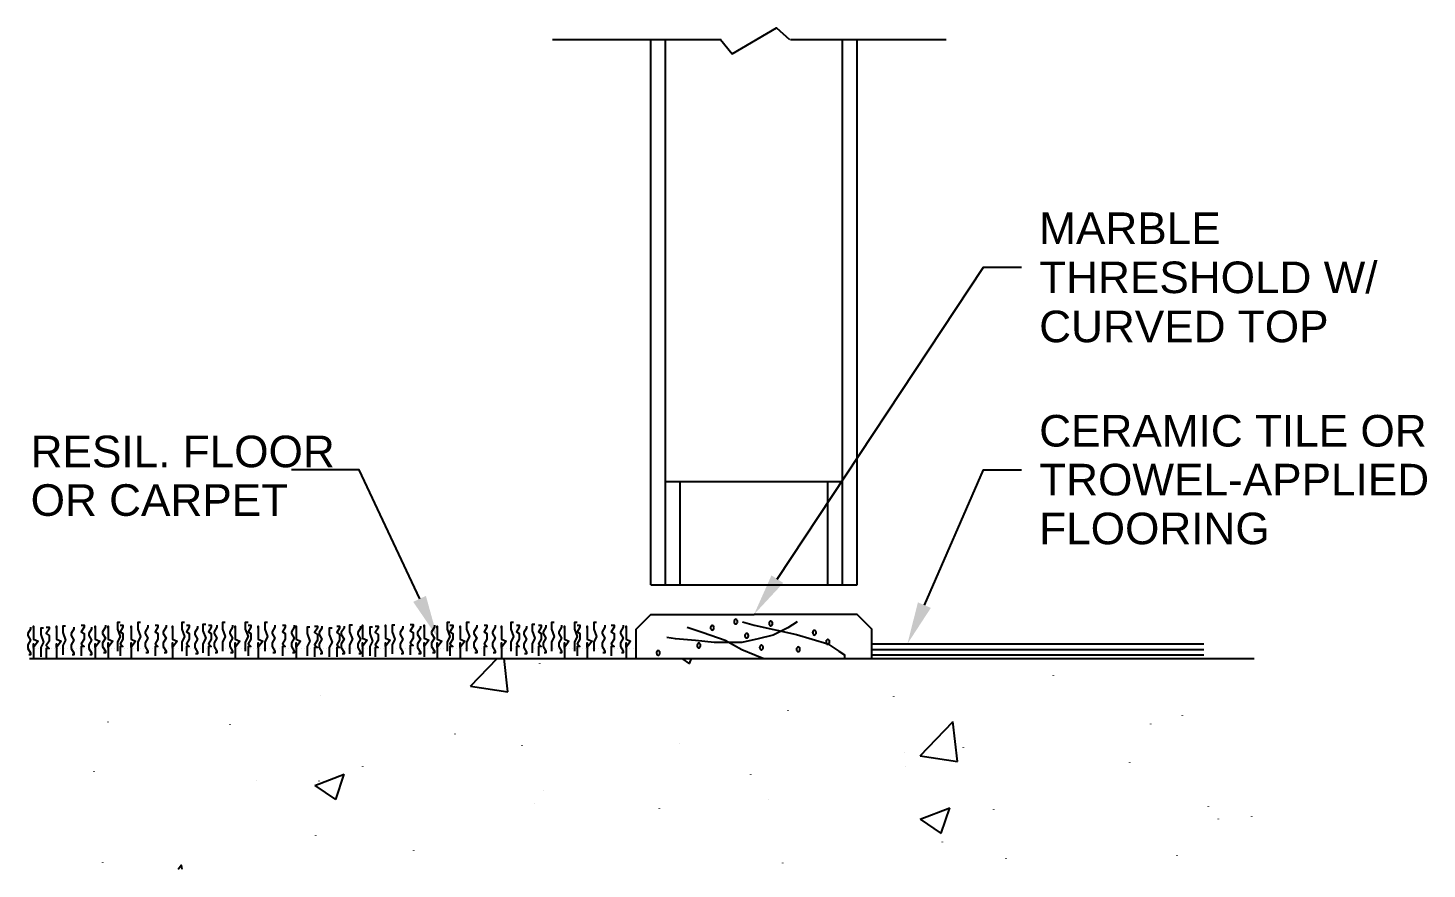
# Model space of a CAD drawing. Header units: millimetres. Extents: x 13966 to 119666, y -11631 to -5051.
# Drawn here: x 63519 to 70160, y -11631 to -7636 of the extents above; entities that cross this region are included whole.
import ezdxf

# ---------------------------------------------------------------- set-up
doc = ezdxf.new("R2010")
doc.units = ezdxf.units.MM
doc.header["$MEASUREMENT"] = 0
doc.layers.add('NewA-Zz_20_10_90-T_TextWindow', color=7, linetype='Continuous')
doc.layers.add('NewA-Zz_30_30-P_ExternalReferenceDrawing', color=7, linetype='Continuous')
doc.styles.add('GENERATED_STYLE_1', font='')
doc.styles.get('GENERATED_STYLE_1').set_extended_font_data('Arial')

msp = doc.modelspace()

# ---------------------------------------------------------------- hatches: boundary and pattern name
at = {"layer": 'NewA-Zz_30_30-P_ExternalReferenceDrawing', "linetype": 'Continuous', "lineweight": 13}
for points in [[(67104.2, -10271.9), (67048.1, -10236), (66965.6, -10421.2)], [(65407.7, -10333.3), (65347.4, -10361.9), (65461.7, -10529.1)], [(67804.8, -10390.5), (67743.4, -10364), (67693.7, -10560.9)]]:
    msp.add_hatch(color=7, dxfattribs=at).paths.add_polyline_path(points)

# ---------------------------------------------------------------- linework, layer by layer
at = {"layer": 'NewA-Zz_30_30-P_ExternalReferenceDrawing', "linetype": 'Continuous', "flags": 128}
for points in [[(66805.8, -7690.7), (66861.8, -7758.4), (67072.5, -7635.6), (67133.8, -7690.7)], [(66008.8, -7690.7), (66810, -7690.7)], [(66475.6, -10280.4), (66475.6, -7690.7)], [(66545.4, -10280.4), (66545.4, -7690.7)], [(67138.1, -7690.7), (67876.8, -7690.7)], [(67385.7, -10280.4), (67385.7, -7690.7)], [(67455.6, -10280.4), (67455.6, -7690.7)], [(67075.6, -10253.9), (68054.6, -8772.3), (68234.5, -8772.3)], [(65378.1, -10347.1), (65091.3, -9734.3), (64770, -9734.3)], [(67774.1, -10377.8), (68054.6, -9734.3), (68234.5, -9734.3)], [(66545.4, -9790.4), (67385.7, -9790.4)], [(66615.3, -10280.4), (66615.3, -9790.4)], [(67315.9, -10280.4), (67315.9, -9790.4)], [(66475.6, -10280.4), (67455.6, -10280.4)], [(66405.7, -10630.7), (66405.7, -10491), (66475.6, -10421.2), (66965.6, -10421.2)], [(67525.4, -10630.7), (67525.4, -10491), (67455.6, -10421.2), (66965.6, -10421.2)], [(63531.3, -10482.5), (63531.3, -10491), (63518.6, -10512.2), (63518.6, -10521.7), (63531.3, -10542.9), (63518.6, -10565.1), (63518.6, -10583.1), (63531.3, -10604.3), (63531.3, -10613.8), (63522.8, -10613.8)], [(63544, -10486.8), (63544, -10477.3), (63544, -10538.6), (63566.2, -10548.2), (63544, -10577.8), (63544, -10560.9), (63544, -10626.5)], [(63592.7, -10486.8), (63580, -10486.8), (63580, -10517.5), (63592.7, -10552.4), (63580, -10577.8), (63580, -10622.2)], [(63605.4, -10482.5), (63619.1, -10482.5), (63619.1, -10491), (63605.4, -10512.2), (63619.1, -10521.7), (63619.1, -10548.2), (63605.4, -10569.3), (63619.1, -10583.1), (63605.4, -10583.1), (63605.4, -10626.5)], [(63654, -10486.8), (63654, -10477.3), (63654, -10538.6), (63676.3, -10548.2), (63654, -10577.8), (63654, -10560.9), (63654, -10626.5)], [(63697.4, -10477.3), (63684.7, -10477.3), (63684.7, -10507.9), (63697.4, -10542.9), (63684.7, -10569.3), (63684.7, -10613.8)], [(63736.6, -10482.5), (63736.6, -10491), (63723.9, -10512.2), (63723.9, -10521.7), (63736.6, -10542.9), (63723.9, -10565.1), (63723.9, -10583.1), (63736.6, -10604.3), (63736.6, -10613.8), (63728.1, -10613.8)], [(63771.5, -10473), (63785.3, -10473), (63785.3, -10482.5), (63771.5, -10503.7), (63785.3, -10512.2), (63785.3, -10538.6), (63771.5, -10560.9), (63785.3, -10573.6), (63771.5, -10573.6), (63771.5, -10618)], [(63820.2, -10482.5), (63820.2, -10491), (63807.5, -10512.2), (63807.5, -10521.7), (63820.2, -10542.9), (63807.5, -10565.1), (63807.5, -10583.1), (63820.2, -10604.3), (63820.2, -10613.8), (63811.7, -10613.8)], [(63837.1, -10486.8), (63837.1, -10477.3), (63837.1, -10538.6), (63859.4, -10548.2), (63837.1, -10577.8), (63837.1, -10560.9), (63837.1, -10626.5)], [(63885.8, -10473), (63885.8, -10482.5), (63873.1, -10503.7), (63873.1, -10512.2), (63885.8, -10534.4), (63873.1, -10556.6), (63873.1, -10573.6), (63885.8, -10595.8), (63885.8, -10604.3), (63877.3, -10604.3)], [(63898.5, -10486.8), (63898.5, -10477.3), (63898.5, -10538.6), (63920.7, -10548.2), (63898.5, -10577.8), (63898.5, -10556.6), (63898.5, -10626.5)], [(63955.7, -10460.3), (63943, -10460.3), (63943, -10491), (63955.7, -10525.9), (63943, -10552.4), (63943, -10595.8)], [(63955.7, -10473), (63968.4, -10473), (63968.4, -10482.5), (63955.7, -10503.7), (63968.4, -10512.2), (63968.4, -10538.6), (63955.7, -10560.9), (63968.4, -10573.6), (63955.7, -10573.6), (63955.7, -10618)], [(64008.6, -10486.8), (64008.6, -10477.3), (64008.6, -10538.6), (64029.7, -10548.2), (64008.6, -10577.8), (64008.6, -10556.6), (64008.6, -10626.5)], [(64052, -10460.3), (64039.3, -10460.3), (64039.3, -10491), (64052, -10525.9), (64039.3, -10552.4), (64039.3, -10595.8)], [(64086.9, -10473), (64086.9, -10482.5), (64074.2, -10503.7), (64074.2, -10512.2), (64086.9, -10534.4), (64074.2, -10556.6), (64074.2, -10573.6), (64086.9, -10595.8), (64086.9, -10604.3), (64078.4, -10604.3)], [(64121.8, -10473), (64135.6, -10473), (64135.6, -10482.5), (64121.8, -10503.7), (64135.6, -10512.2), (64135.6, -10538.6), (64121.8, -10560.9), (64135.6, -10573.6), (64121.8, -10573.6), (64121.8, -10618)], [(64174.7, -10473), (64174.7, -10482.5), (64161, -10503.7), (64161, -10512.2), (64174.7, -10534.4), (64161, -10556.6), (64161, -10573.6), (64174.7, -10595.8), (64174.7, -10604.3), (64165.2, -10604.3)], [(64205.4, -10486.8), (64205.4, -10477.3), (64205.4, -10538.6), (64226.6, -10548.2), (64205.4, -10577.8), (64205.4, -10556.6), (64205.4, -10626.5)], [(64261.5, -10460.3), (64248.8, -10460.3), (64248.8, -10491), (64261.5, -10525.9), (64248.8, -10552.4), (64248.8, -10595.8)], [(64271, -10473), (64283.7, -10473), (64283.7, -10482.5), (64271, -10503.7), (64283.7, -10512.2), (64283.7, -10538.6), (64271, -10560.9), (64283.7, -10573.6), (64271, -10573.6), (64271, -10618)], [(64322.9, -10477.3), (64322.9, -10486.8), (64310.2, -10507.9), (64310.2, -10517.5), (64322.9, -10538.6), (64310.2, -10560.9), (64310.2, -10577.8), (64322.9, -10600), (64322.9, -10608.5), (64314.4, -10608.5)], [(64363.1, -10468.8), (64349.4, -10468.8), (64349.4, -10499.5), (64363.1, -10534.4), (64349.4, -10560.9), (64349.4, -10604.3)], [(64375.8, -10473), (64388.5, -10473), (64388.5, -10482.5), (64375.8, -10503.7), (64388.5, -10512.2), (64388.5, -10538.6), (64375.8, -10560.9), (64388.5, -10573.6), (64375.8, -10573.6), (64375.8, -10618)], [(64415, -10473), (64415, -10482.5), (64402.3, -10503.7), (64402.3, -10512.2), (64415, -10534.4), (64402.3, -10556.6), (64402.3, -10573.6), (64415, -10595.8), (64415, -10604.3), (64406.5, -10604.3)], [(64454.1, -10460.3), (64441.4, -10460.3), (64441.4, -10491), (64454.1, -10525.9), (64441.4, -10552.4), (64441.4, -10595.8)], [(64489.1, -10473), (64489.1, -10482.5), (64476.4, -10503.7), (64476.4, -10512.2), (64489.1, -10534.4), (64476.4, -10556.6), (64476.4, -10573.6), (64489.1, -10595.8), (64489.1, -10604.3), (64480.6, -10604.3)], [(64502.8, -10486.8), (64502.8, -10477.3), (64502.8, -10538.6), (64524, -10548.2), (64502.8, -10577.8), (64502.8, -10556.6), (64502.8, -10626.5)], [(64564.2, -10460.3), (64550.4, -10460.3), (64550.4, -10491), (64564.2, -10525.9), (64550.4, -10552.4), (64550.4, -10595.8)], [(64564.2, -10473), (64576.9, -10473), (64576.9, -10482.5), (64564.2, -10503.7), (64576.9, -10512.2), (64576.9, -10538.6), (64564.2, -10560.9), (64576.9, -10573.6), (64564.2, -10573.6), (64564.2, -10618)], [(64611.8, -10486.8), (64611.8, -10477.3), (64611.8, -10538.6), (64634.1, -10548.2), (64611.8, -10577.8), (64611.8, -10556.6), (64611.8, -10626.5)], [(64655.2, -10460.3), (64642.5, -10460.3), (64642.5, -10491), (64655.2, -10525.9), (64642.5, -10552.4), (64642.5, -10595.8)], [(64691.2, -10473), (64691.2, -10482.5), (64677.4, -10503.7), (64677.4, -10512.2), (64691.2, -10534.4), (64677.4, -10556.6), (64677.4, -10573.6), (64691.2, -10595.8), (64691.2, -10604.3), (64681.7, -10604.3)], [(64726.1, -10473), (64738.8, -10473), (64738.8, -10482.5), (64726.1, -10503.7), (64738.8, -10512.2), (64738.8, -10538.6), (64726.1, -10560.9), (64738.8, -10573.6), (64726.1, -10573.6), (64726.1, -10618)], [(64782.2, -10473), (64782.2, -10482.5), (64769.5, -10503.7), (64769.5, -10512.2), (64782.2, -10534.4), (64769.5, -10556.6), (64769.5, -10573.6), (64782.2, -10595.8), (64782.2, -10604.3), (64773.8, -10604.3)], [(64791.7, -10486.8), (64791.7, -10477.3), (64791.7, -10538.6), (64812.9, -10548.2), (64791.7, -10577.8), (64791.7, -10556.6), (64791.7, -10626.5)], [(64857.4, -10482.5), (64843.6, -10482.5), (64843.6, -10512.2), (64857.4, -10548.2), (64843.6, -10573.6), (64843.6, -10618)], [(64878.5, -10477.3), (64892.3, -10477.3), (64892.3, -10486.8), (64878.5, -10507.9), (64892.3, -10517.5), (64892.3, -10542.9), (64878.5, -10565.1), (64892.3, -10577.8), (64878.5, -10577.8), (64878.5, -10622.2)], [(64913.5, -10477.3), (64913.5, -10486.8), (64900.8, -10507.9), (64900.8, -10517.5), (64913.5, -10538.6), (64900.8, -10560.9), (64900.8, -10577.8), (64913.5, -10600), (64913.5, -10608.5), (64905, -10608.5)], [(64962.1, -10486.8), (64948.4, -10486.8), (64948.4, -10517.5), (64962.1, -10552.4), (64948.4, -10577.8), (64948.4, -10622.2)], [(64984.4, -10477.3), (64997.1, -10477.3), (64997.1, -10486.8), (64984.4, -10507.9), (64997.1, -10517.5), (64997.1, -10542.9), (64984.4, -10565.1), (64997.1, -10577.8), (64984.4, -10577.8), (64984.4, -10622.2)], [(65019.3, -10477.3), (65019.3, -10486.8), (65005.5, -10507.9), (65005.5, -10517.5), (65019.3, -10538.6), (65005.5, -10560.9), (65005.5, -10577.8), (65019.3, -10600), (65019.3, -10608.5), (65009.8, -10608.5)], [(65058.4, -10473), (65044.7, -10473), (65044.7, -10503.7), (65058.4, -10538.6), (65044.7, -10565.1), (65044.7, -10608.5)], [(65097.6, -10477.3), (65097.6, -10486.8), (65084.9, -10507.9), (65084.9, -10517.5), (65097.6, -10538.6), (65084.9, -10560.9), (65084.9, -10577.8), (65097.6, -10600), (65097.6, -10608.5), (65089.1, -10608.5)], [(65106.1, -10482.5), (65106.1, -10473), (65106.1, -10534.4), (65128.3, -10542.9), (65106.1, -10573.6), (65106.1, -10556.6), (65106.1, -10622.2)], [(65154.8, -10482.5), (65141, -10482.5), (65141, -10512.2), (65154.8, -10548.2), (65141, -10573.6), (65141, -10618)], [(65167.5, -10477.3), (65181.2, -10477.3), (65181.2, -10486.8), (65167.5, -10507.9), (65181.2, -10517.5), (65181.2, -10542.9), (65167.5, -10565.1), (65181.2, -10577.8), (65167.5, -10577.8), (65167.5, -10622.2)], [(65216.1, -10482.5), (65216.1, -10473), (65216.1, -10534.4), (65237.3, -10542.9), (65216.1, -10573.6), (65216.1, -10556.6), (65216.1, -10622.2)], [(65259.5, -10473), (65246.8, -10473), (65246.8, -10503.7), (65259.5, -10538.6), (65246.8, -10565.1), (65246.8, -10608.5)], [(65298.7, -10477.3), (65298.7, -10486.8), (65286, -10507.9), (65286, -10517.5), (65298.7, -10538.6), (65286, -10560.9), (65286, -10577.8), (65298.7, -10600), (65298.7, -10608.5), (65290.2, -10608.5)], [(65333.6, -10468.8), (65347.4, -10468.8), (65347.4, -10477.3), (65333.6, -10499.5), (65347.4, -10507.9), (65347.4, -10534.4), (65333.6, -10556.6), (65347.4, -10569.3), (65333.6, -10569.3), (65333.6, -10613.8)], [(65382.3, -10477.3), (65382.3, -10486.8), (65368.5, -10507.9), (65368.5, -10517.5), (65382.3, -10538.6), (65368.5, -10560.9), (65368.5, -10577.8), (65382.3, -10600), (65382.3, -10608.5), (65372.8, -10608.5)], [(65399.2, -10482.5), (65399.2, -10473), (65399.2, -10534.4), (65421.5, -10542.9), (65399.2, -10573.6), (65399.2, -10556.6), (65399.2, -10622.2)], [(65447.9, -10473), (65447.9, -10482.5), (65434.2, -10503.7), (65434.2, -10512.2), (65447.9, -10534.4), (65434.2, -10556.6), (65434.2, -10573.6), (65447.9, -10595.8), (65447.9, -10604.3), (65438.4, -10604.3)], [(65460.6, -10486.8), (65460.6, -10477.3), (65460.6, -10538.6), (65482.8, -10548.2), (65460.6, -10577.8), (65460.6, -10556.6), (65460.6, -10626.5)], [(65522, -10460.3), (65509.3, -10460.3), (65509.3, -10491), (65522, -10525.9), (65509.3, -10552.4), (65509.3, -10595.8)], [(65522, -10473), (65534.7, -10473), (65534.7, -10482.5), (65522, -10503.7), (65534.7, -10512.2), (65534.7, -10538.6), (65522, -10560.9), (65534.7, -10573.6), (65522, -10573.6), (65522, -10618)], [(65569.6, -10486.8), (65569.6, -10477.3), (65569.6, -10538.6), (65591.8, -10548.2), (65569.6, -10577.8), (65569.6, -10556.6), (65569.6, -10626.5)], [(65614.1, -10460.3), (65600.3, -10460.3), (65600.3, -10491), (65614.1, -10525.9), (65600.3, -10552.4), (65600.3, -10595.8)], [(65649, -10473), (65649, -10482.5), (65635.2, -10503.7), (65635.2, -10512.2), (65649, -10534.4), (65635.2, -10556.6), (65635.2, -10573.6), (65649, -10595.8), (65649, -10604.3), (65640.5, -10604.3)], [(65683.9, -10473), (65696.6, -10473), (65696.6, -10482.5), (65683.9, -10503.7), (65696.6, -10512.2), (65696.6, -10538.6), (65683.9, -10560.9), (65696.6, -10573.6), (65683.9, -10573.6), (65683.9, -10618)], [(65736.8, -10473), (65736.8, -10482.5), (65723.1, -10503.7), (65723.1, -10512.2), (65736.8, -10534.4), (65723.1, -10556.6), (65723.1, -10573.6), (65736.8, -10595.8), (65736.8, -10604.3), (65727.3, -10604.3)], [(65766.5, -10486.8), (65766.5, -10477.3), (65766.5, -10538.6), (65788.7, -10548.2), (65766.5, -10577.8), (65766.5, -10556.6), (65766.5, -10626.5)], [(65823.6, -10460.3), (65810.9, -10460.3), (65810.9, -10491), (65823.6, -10525.9), (65810.9, -10552.4), (65810.9, -10595.8)], [(65837.4, -10473), (65850.1, -10473), (65850.1, -10482.5), (65837.4, -10503.7), (65850.1, -10512.2), (65850.1, -10538.6), (65837.4, -10560.9), (65850.1, -10573.6), (65837.4, -10573.6), (65837.4, -10618)], [(65885, -10477.3), (65885, -10486.8), (65872.3, -10507.9), (65872.3, -10517.5), (65885, -10538.6), (65872.3, -10560.9), (65872.3, -10577.8), (65885, -10600), (65885, -10608.5), (65876.5, -10608.5)], [(65924.2, -10468.8), (65911.5, -10468.8), (65911.5, -10499.5), (65924.2, -10534.4), (65911.5, -10560.9), (65911.5, -10604.3)], [(65942.2, -10473), (65954.9, -10473), (65954.9, -10482.5), (65942.2, -10503.7), (65954.9, -10512.2), (65954.9, -10538.6), (65942.2, -10560.9), (65954.9, -10573.6), (65942.2, -10573.6), (65942.2, -10618)], [(65977.1, -10473), (65977.1, -10482.5), (65964.4, -10503.7), (65964.4, -10512.2), (65977.1, -10534.4), (65964.4, -10556.6), (65964.4, -10573.6), (65977.1, -10595.8), (65977.1, -10604.3), (65968.6, -10604.3)], [(66016.2, -10460.3), (66003.5, -10460.3), (66003.5, -10491), (66016.2, -10525.9), (66003.5, -10552.4), (66003.5, -10595.8)], [(66051.2, -10473), (66051.2, -10482.5), (66038.5, -10503.7), (66038.5, -10512.2), (66051.2, -10534.4), (66038.5, -10556.6), (66038.5, -10573.6), (66051.2, -10595.8), (66051.2, -10604.3), (66042.7, -10604.3)], [(66064.9, -10486.8), (66064.9, -10477.3), (66064.9, -10538.6), (66086.1, -10548.2), (66064.9, -10577.8), (66064.9, -10556.6), (66064.9, -10626.5)], [(66125.2, -10460.3), (66112.5, -10460.3), (66112.5, -10491), (66125.2, -10525.9), (66112.5, -10552.4), (66112.5, -10595.8)], [(66125.2, -10473), (66139, -10473), (66139, -10482.5), (66125.2, -10503.7), (66139, -10512.2), (66139, -10538.6), (66125.2, -10560.9), (66139, -10573.6), (66125.2, -10573.6), (66125.2, -10618)], [(66173.9, -10486.8), (66173.9, -10477.3), (66173.9, -10538.6), (66196.2, -10548.2), (66173.9, -10577.8), (66173.9, -10556.6), (66173.9, -10626.5)], [(66217.3, -10460.3), (66204.6, -10460.3), (66204.6, -10491), (66217.3, -10525.9), (66204.6, -10552.4), (66204.6, -10595.8)], [(66256.5, -10473), (66256.5, -10482.5), (66243.8, -10503.7), (66243.8, -10512.2), (66256.5, -10534.4), (66243.8, -10556.6), (66243.8, -10573.6), (66256.5, -10595.8), (66256.5, -10604.3), (66248, -10604.3)], [(66287.2, -10473), (66300.9, -10473), (66300.9, -10482.5), (66287.2, -10503.7), (66300.9, -10512.2), (66300.9, -10538.6), (66287.2, -10560.9), (66300.9, -10573.6), (66287.2, -10573.6), (66287.2, -10618)], [(66344.3, -10473), (66344.3, -10482.5), (66331.6, -10503.7), (66331.6, -10512.2), (66344.3, -10534.4), (66331.6, -10556.6), (66331.6, -10573.6), (66344.3, -10595.8), (66344.3, -10604.3), (66335.9, -10604.3)], [(66358.1, -10486.8), (66358.1, -10477.3), (66358.1, -10538.6), (66379.2, -10548.2), (66358.1, -10577.8), (66358.1, -10556.6), (66358.1, -10626.5)], [(67169.8, -10456.1), (67126.4, -10484.7), (67056.6, -10519.6), (66985.7, -10537.6), (66907.4, -10554.5), (66776.1, -10554.5), (66688.3, -10546), (66592, -10537.6), (66551.8, -10531.2)], [(66648.1, -10482.5), (66723.2, -10507.9), (66829, -10542.9), (66907.4, -10587.3), (66968.7, -10613.8), (67012.1, -10630.7)], [(66910.5, -10456.1), (66965.6, -10473), (67166.6, -10517.5), (67315.9, -10560.9), (67367.7, -10595.8), (67394.2, -10613.8), (67394.2, -10630.7)], [(63526, -10581), (63526, -10582)], [(63540.8, -10581), (63540.8, -10582)], [(63555.6, -10581), (63555.6, -10582)], [(63570.4, -10581), (63570.4, -10582)], [(63585.2, -10581), (63585.2, -10582)], [(63601.1, -10581), (63601.1, -10582)], [(63615.9, -10581), (63615.9, -10582)], [(63630.8, -10581), (63630.8, -10582)], [(63645.6, -10581), (63645.6, -10582)], [(63660.4, -10581), (63660.4, -10582)], [(63675.2, -10581), (63675.2, -10582)], [(63691.1, -10581), (63691.1, -10582)], [(63705.9, -10581), (63705.9, -10582)], [(63720.7, -10581), (63720.7, -10582)], [(63735.5, -10581), (63735.5, -10582)], [(63750.3, -10581), (63750.3, -10582)], [(63765.2, -10581), (63765.2, -10582)], [(63781, -10581), (63781, -10582)], [(63795.9, -10581), (63795.9, -10582)], [(63810.7, -10581), (63810.7, -10582)], [(63825.5, -10581), (63825.5, -10582)], [(63840.3, -10581), (63840.3, -10582)], [(63855.1, -10581), (63855.1, -10582)], [(63871, -10581), (63871, -10582)], [(63885.8, -10581), (63885.8, -10582)], [(63900.6, -10581), (63900.6, -10582)], [(63915.4, -10581), (63915.4, -10582)], [(63930.3, -10581), (63930.3, -10582)], [(63946.1, -10581), (63946.1, -10582)], [(63961, -10581), (63961, -10582)], [(63975.8, -10581), (63975.8, -10582)], [(63990.6, -10581), (63990.6, -10582)], [(64005.4, -10581), (64005.4, -10582)], [(64020.2, -10581), (64020.2, -10582)], [(64036.1, -10581), (64036.1, -10582)], [(64050.9, -10581), (64050.9, -10582)], [(64065.7, -10581), (64065.7, -10582)], [(64080.5, -10581), (64080.5, -10582)], [(64095.4, -10581), (64095.4, -10582)], [(64110.2, -10581), (64110.2, -10582)], [(64126.1, -10581), (64126.1, -10582)], [(64140.9, -10581), (64140.9, -10582)], [(64155.7, -10581), (64155.7, -10582)], [(64170.5, -10581), (64170.5, -10582)], [(64185.3, -10581), (64185.3, -10582)], [(64200.1, -10581), (64200.1, -10582)], [(64216, -10581), (64216, -10582)], [(64230.8, -10581), (64230.8, -10582)], [(64245.6, -10581), (64245.6, -10582)], [(64260.5, -10581), (64260.5, -10582)], [(64275.3, -10581), (64275.3, -10582)], [(64291.2, -10581), (64291.2, -10582)], [(64306, -10581), (64306, -10582)], [(64320.8, -10581), (64320.8, -10582)], [(64335.6, -10581), (64335.6, -10582)], [(64350.4, -10581), (64350.4, -10582)], [(64365.2, -10581), (64365.2, -10582)], [(64381.1, -10581), (64381.1, -10582)], [(64395.9, -10581), (64395.9, -10582)], [(64410.7, -10581), (64410.7, -10582)], [(64425.6, -10581), (64425.6, -10582)], [(64440.4, -10581), (64440.4, -10582)], [(64455.2, -10581), (64455.2, -10582)], [(64471.1, -10581), (64471.1, -10582)], [(64485.9, -10581), (64485.9, -10582)], [(64500.7, -10581), (64500.7, -10582)], [(64515.5, -10581), (64515.5, -10582)], [(64530.3, -10581), (64530.3, -10582)], [(64545.2, -10581), (64545.2, -10582)], [(64561, -10581), (64561, -10582)], [(64575.8, -10581), (64575.8, -10582)], [(64590.7, -10581), (64590.7, -10582)], [(64605.5, -10581), (64605.5, -10582)], [(64620.3, -10581), (64620.3, -10582)], [(64635.1, -10581), (64635.1, -10582)], [(64651, -10581), (64651, -10582)], [(64665.8, -10581), (64665.8, -10582)], [(64680.6, -10581), (64680.6, -10582)], [(64695.4, -10581), (64695.4, -10582)], [(64710.3, -10581), (64710.3, -10582)], [(64726.1, -10581), (64726.1, -10582)], [(64740.9, -10581), (64740.9, -10582)], [(64755.8, -10581), (64755.8, -10582)], [(64770.6, -10581), (64770.6, -10582)], [(64785.4, -10581), (64785.4, -10582)], [(64800.2, -10581), (64800.2, -10582)], [(64816.1, -10581), (64816.1, -10582)], [(64830.9, -10581), (64830.9, -10582)], [(64845.7, -10581), (64845.7, -10582)], [(64860.5, -10581), (64860.5, -10582)], [(64875.4, -10581), (64875.4, -10582)], [(64890.2, -10581), (64890.2, -10582)], [(64906, -10581), (64906, -10582)], [(64920.9, -10581), (64920.9, -10582)], [(64935.7, -10581), (64935.7, -10582)], [(64950.5, -10581), (64950.5, -10582)], [(64965.3, -10581), (64965.3, -10582)], [(64980.1, -10581), (64980.1, -10582)], [(64996, -10581), (64996, -10582)], [(65010.8, -10581), (65010.8, -10582)], [(65025.6, -10581), (65025.6, -10582)], [(65040.5, -10581), (65040.5, -10582)], [(65055.3, -10581), (65055.3, -10582)], [(65071.1, -10581), (65071.1, -10582)], [(65086, -10581), (65086, -10582)], [(65100.8, -10581), (65100.8, -10582)], [(65115.6, -10581), (65115.6, -10582)], [(65130.4, -10581), (65130.4, -10582)], [(65145.2, -10581), (65145.2, -10582)], [(65161.1, -10581), (65161.1, -10582)], [(65175.9, -10581), (65175.9, -10582)], [(65190.7, -10581), (65190.7, -10582)], [(65205.6, -10581), (65205.6, -10582)], [(65220.4, -10581), (65220.4, -10582)], [(65235.2, -10581), (65235.2, -10582)], [(65251.1, -10581), (65251.1, -10582)], [(65265.9, -10581), (65265.9, -10582)], [(65280.7, -10581), (65280.7, -10582)], [(65295.5, -10581), (65295.5, -10582)], [(65310.3, -10581), (65310.3, -10582)], [(65325.1, -10581), (65325.1, -10582)], [(65341, -10581), (65341, -10582)], [(65355.8, -10581), (65355.8, -10582)], [(65370.7, -10581), (65370.7, -10582)], [(65385.5, -10581), (65385.5, -10582)], [(65400.3, -10581), (65400.3, -10582)], [(65415.1, -10581), (65415.1, -10582)], [(65431, -10581), (65431, -10582)], [(65445.8, -10581), (65445.8, -10582)], [(65460.6, -10581), (65460.6, -10582)], [(65475.4, -10581), (65475.4, -10582)], [(65490.2, -10581), (65490.2, -10582)], [(65506.1, -10581), (65506.1, -10582)], [(65520.9, -10581), (65520.9, -10582)], [(65535.8, -10581), (65535.8, -10582)], [(65550.6, -10581), (65550.6, -10582)], [(65565.4, -10581), (65565.4, -10582)], [(65580.2, -10581), (65580.2, -10582)], [(65596.1, -10581), (65596.1, -10582)], [(65610.9, -10581), (65610.9, -10582)], [(65625.7, -10581), (65625.7, -10582)], [(65640.5, -10581), (65640.5, -10582)], [(65655.3, -10581), (65655.3, -10582)], [(65670.2, -10581), (65670.2, -10582)], [(65686, -10581), (65686, -10582)], [(65700.9, -10581), (65700.9, -10582)], [(65715.7, -10581), (65715.7, -10582)], [(65730.5, -10581), (65730.5, -10582)], [(65745.3, -10581), (65745.3, -10582)], [(65760.1, -10581), (65760.1, -10582)], [(65776, -10581), (65776, -10582)], [(65790.8, -10581), (65790.8, -10582)], [(65805.6, -10581), (65805.6, -10582)], [(65820.4, -10581), (65820.4, -10582)], [(65835.3, -10581), (65835.3, -10582)], [(65851.1, -10581), (65851.1, -10582)], [(65866, -10581), (65866, -10582)], [(65880.8, -10581), (65880.8, -10582)], [(65895.6, -10581), (65895.6, -10582)], [(65910.4, -10581), (65910.4, -10582)], [(65925.2, -10581), (65925.2, -10582)], [(65941.1, -10581), (65941.1, -10582)], [(65955.9, -10581), (65955.9, -10582)], [(65970.7, -10581), (65970.7, -10582)], [(65985.5, -10581), (65985.5, -10582)], [(66000.4, -10581), (66000.4, -10582)], [(66015.2, -10581), (66015.2, -10582)], [(66031.1, -10581), (66031.1, -10582)], [(66045.9, -10581), (66045.9, -10582)], [(66060.7, -10581), (66060.7, -10582)], [(66075.5, -10581), (66075.5, -10582)], [(66090.3, -10581), (66090.3, -10582)], [(66105.1, -10581), (66105.1, -10582)], [(66121, -10581), (66121, -10582)], [(66135.8, -10581), (66135.8, -10582)], [(66150.6, -10581), (66150.6, -10582)], [(66165.5, -10581), (66165.5, -10582)], [(66180.3, -10581), (66180.3, -10582)], [(66196.2, -10581), (66196.2, -10582)], [(66211, -10581), (66211, -10582)], [(66225.8, -10581), (66225.8, -10582)], [(66240.6, -10581), (66240.6, -10582)], [(66255.4, -10581), (66255.4, -10582)], [(66270.2, -10581), (66270.2, -10582)], [(66286.1, -10581), (66286.1, -10582)], [(66300.9, -10581), (66300.9, -10582)], [(66315.7, -10581), (66315.7, -10582)], [(66330.6, -10581), (66330.6, -10582)], [(66345.4, -10581), (66345.4, -10582)], [(66360.2, -10581), (66360.2, -10582)], [(66376.1, -10581), (66376.1, -10582)], [(66390.9, -10581), (66390.9, -10582)], [(66405.7, -10581), (66405.7, -10582)], [(67525.4, -10560.9), (69100.2, -10560.9)], [(67525.4, -10587.3), (69100.2, -10587.3)], [(67525.4, -10613.8), (69100.2, -10613.8)], [(63526, -10630.7), (69339.4, -10630.7)], [(65619.4, -10761.9), (65745.3, -10630.7)], [(65797.2, -10789.5), (65779.2, -10630.7)], [(65946.4, -10655.1), (65946.4, -10656.1)], [(66622.7, -10630.7), (66659.7, -10656.1)], [(66659.7, -10655.1), (66668.2, -10630.7)], [(68384.8, -10712.2), (68384.8, -10713.3)], [(64907.1, -10804.3), (64907.1, -10805.3)], [(65619.4, -10761.9), (65797.2, -10789.5)], [(67627, -10811.7), (67627, -10812.7)], [(67126.4, -10878.4), (67126.4, -10879.4)], [(63897.5, -10932.3), (63897.5, -10933.4)], [(64477.4, -10942.9), (64477.4, -10944)], [(67754, -11093.2), (67909.6, -10931.3)], [(67931.8, -11120.7), (67909.6, -10930.2)], [(68848.3, -10941.9), (68848.3, -10942.9)], [(68997.6, -10901.6), (68997.6, -10902.7)], [(65545.3, -10988.4), (65545.3, -10989.5)], [(65862.8, -11044.5), (65862.8, -11045.6)], [(66612.1, -11033.9), (66612.1, -11035)], [(67679.9, -11078.4), (67679.9, -11079.4)], [(67958.3, -11051.9), (67958.3, -11053)], [(65106.1, -11144), (65106.1, -11145.1)], [(67682.1, -11141.9), (67682.1, -11142.9)], [(67754, -11093.2), (67931.8, -11120.7)], [(68747.8, -11123.9), (68747.8, -11125)], [(63830.8, -11166.2), (63830.8, -11167.3)], [(64605.5, -11209.6), (64605.5, -11210.7)], [(64879.6, -11234), (65020.3, -11180)], [(64898.6, -11211.7), (64898.6, -11212.8)], [(64980.1, -11300.6), (65020.3, -11180)], [(66948.6, -11180), (66948.6, -11181)], [(64879.6, -11234), (64979.1, -11300.6)], [(65966.5, -11257.2), (65966.5, -11258.3)], [(65922, -11320.7), (65922, -11321.8)], [(66515.8, -11341.9), (66515.8, -11343)], [(67034.4, -11301.7), (67034.4, -11302.8)], [(67754, -11393.8), (67894.8, -11340.9)], [(67853.5, -11460.4), (67894.8, -11339.8)], [(68102.2, -11347.2), (68102.2, -11348.3)], [(69121.4, -11334.5), (69121.4, -11335.6)], [(67754, -11393.8), (67853.5, -11461.5)], [(69169, -11392.7), (69169, -11393.8)], [(69327.8, -11381.1), (69327.8, -11382.1)], [(64882.8, -11470), (64882.8, -11471)], [(65349.5, -11541.9), (65349.5, -11543)], [(67858.8, -11501.7), (67858.8, -11502.8)], [(63873.1, -11598), (63873.1, -11599.1)], [(64230.8, -11630.8), (64245.6, -11612.8), (64248.8, -11630.8)], [(67101, -11601.2), (67101, -11602.3)], [(68161.5, -11581.1), (68161.5, -11582.2)], [(68973.2, -11567.3), (68973.2, -11568.4)]]:
    msp.add_lwpolyline(points, dxfattribs=at)
for points in [[(66776.1, -10484.7), (66775.1, -10482.5), (66775.1, -10481.5), (66774, -10479.4), (66774, -10478.3), (66772.9, -10476.2), (66771.9, -10475.1), (66769.8, -10475.1), (66768.7, -10474.1), (66765.5, -10474.1), (66764.5, -10475.1), (66763.4, -10475.1), (66762.4, -10476.2), (66761.3, -10478.3), (66760.2, -10479.4), (66759.2, -10481.5), (66759.2, -10488.9), (66760.2, -10490), (66761.3, -10492.1), (66762.4, -10493.1), (66763.4, -10494.2), (66764.5, -10495.2), (66765.5, -10495.2), (66767.7, -10496.3), (66768.7, -10495.2, 0.275765), (66773.5, -10492.3, 0.101994), (66775.1, -10486.8)], [(67052.3, -10464.6), (67052.3, -10460.3), (67051.3, -10459.3), (67051.3, -10457.1), (67050.2, -10456.1), (67048.1, -10455), (67047.1, -10454), (67042.8, -10454, 0.129248), (67041.5, -10454.3, 0.079241), (67040.3, -10455.2, 0.049065), (67038.3, -10457.9, -0.013852), (67037.4, -10459.3, -0.058166), (67036.5, -10460.3), (67036.5, -10468.8, -0.066998), (67038.3, -10471.2, 0.087337), (67041.8, -10475.1), (67047.1, -10475.1), (67048.1, -10474.1), (67050.2, -10473), (67051.3, -10472), (67051.3, -10469.8), (67052.3, -10468.8)], [(66711.6, -10569.3), (66711.6, -10567.2), (66710.5, -10566.2), (66710.5, -10564), (66709.4, -10563), (66708.4, -10560.9), (66707.3, -10559.8), (66706.3, -10558.7), (66699.9, -10558.7), (66698.9, -10559.8), (66697.8, -10560.9), (66696.7, -10563, 0.395719), (66699.9, -10579.9), (66702, -10579.9), (66703.1, -10581), (66704.2, -10579.9, 0.165028), (66706.7, -10579.5, 0.110122), (66708.7, -10577.7, 0.066107), (66711.1, -10572.6, -0.004844), (66711.6, -10571.4)], [(66939.1, -10522.8), (66939.1, -10520.6), (66938, -10519.6), (66938, -10517.5), (66937, -10515.4), (66935.9, -10514.3), (66934.9, -10513.2), (66933.8, -10512.2), (66927.5, -10512.2), (66926.4, -10513.2), (66925.3, -10514.3), (66924.3, -10515.4), (66923.2, -10517.5), (66923.2, -10519.6), (66922.2, -10520.6), (66922.2, -10524.9), (66923.2, -10527, 0.194136), (66923.9, -10529.7, 0.055203), (66926, -10531.9, -0.029821), (66927.5, -10533.3), (66933.8, -10533.3), (66934.9, -10532.3), (66935.9, -10531.2), (66937, -10530.2), (66938, -10528.1), (66938, -10527), (66939.1, -10524.9)], [(67259.8, -10507.9), (67259.8, -10504.8), (67258.7, -10502.7), (67257.7, -10501.6), (67256.6, -10499.5), (67255.5, -10498.4), (67254.5, -10498.4), (67253.4, -10497.4), (67250.3, -10497.4), (67249.2, -10498.4), (67247.1, -10498.4), (67246, -10499.5), (67245, -10501.6), (67245, -10502.7), (67243.9, -10504.8), (67243.9, -10506.9), (67242.8, -10507.9), (67243.9, -10510.1, 0.103267), (67245.4, -10515.6, 0.275648), (67250.3, -10518.5), (67251.3, -10519.6), (67253.4, -10518.5), (67254.5, -10518.5), (67255.5, -10517.5), (67256.6, -10516.4), (67257.7, -10515.4), (67258.7, -10513.2), (67259.8, -10512.2)], [(66518.9, -10604.3), (66518.9, -10601.1), (66517.9, -10599), (66516.8, -10597.9), (66515.8, -10595.8), (66514.7, -10594.7), (66513.7, -10594.7), (66512.6, -10593.7), (66509.4, -10593.7), (66508.4, -10594.7), (66506.2, -10594.7), (66505.2, -10595.8), (66504.1, -10597.9), (66504.1, -10599), (66503.1, -10601.1), (66503.1, -10602.1), (66502, -10604.3), (66503.1, -10606.4, 0.101994), (66504.6, -10611.9, 0.275765), (66509.4, -10614.8), (66510.5, -10615.9), (66512.6, -10614.8), (66513.7, -10614.8), (66514.7, -10613.8), (66515.8, -10612.7), (66516.8, -10611.7), (66517.9, -10609.5), (66518.9, -10608.5)], [(67009, -10577.8), (67009, -10574.6), (67007.9, -10572.5), (67006.8, -10571.4), (67004.7, -10569.3), (67003.7, -10568.3), (67002.6, -10567.2), (66999.4, -10567.2, -0.047002), (66996.4, -10569.4, 0.033715), (66995.5, -10569.9, 0.0761), (66994.8, -10570.7, 0.046098), (66994, -10572.2, 0.016883), (66993.1, -10574.6), (66993.1, -10576.7), (66992, -10577.8), (66993.1, -10579.9), (66993.1, -10582, 0.016883), (66994, -10584.5, 0.046098), (66994.8, -10585.9, 0.0761), (66995.5, -10586.7, 0.033715), (66996.4, -10587.3, -0.047002), (66999.4, -10589.4), (67002.6, -10589.4), (67003.7, -10588.4), (67004.7, -10587.3), (67005.8, -10586.3), (67006.8, -10585.2), (67007.9, -10584.1), (67009, -10582)]]:
    msp.add_lwpolyline(points, format="xyb", close=True, dxfattribs=at)
for points in [[(66886.2, -10456.1), (66886.2, -10451.9), (66885.1, -10450.8), (66884.1, -10448.7), (66883, -10447.6), (66880.9, -10445.5), (66879.8, -10445.5), (66877.7, -10444.4), (66876.7, -10445.5), (66875.6, -10445.5), (66874.5, -10446.6), (66872.4, -10447.6), (66872.4, -10448.7), (66871.4, -10450.8), (66870.3, -10451.9), (66870.3, -10459.3), (66871.4, -10461.4), (66872.4, -10462.4), (66872.4, -10464.6), (66874.5, -10465.6), (66875.6, -10465.6), (66876.7, -10466.7), (66879.8, -10466.7), (66880.9, -10465.6), (66882, -10465.6), (66883, -10464.6), (66884.1, -10462.4), (66885.1, -10461.4), (66886.2, -10459.3)], [(67324.3, -10552.4), (67323.3, -10550.3), (67323.3, -10546), (67322.2, -10545), (67321.2, -10543.9), (67320.1, -10542.9), (67319, -10541.8), (67316.9, -10540.8), (67314.8, -10540.8), (67312.7, -10541.8), (67311.6, -10542.9), (67309.5, -10545), (67308.5, -10546), (67308.5, -10548.2), (67307.4, -10550.3), (67307.4, -10553.5), (67308.5, -10555.6), (67308.5, -10557.7), (67309.5, -10558.7), (67310.6, -10560.9), (67311.6, -10561.9), (67312.7, -10561.9), (67314.8, -10563), (67316.9, -10563), (67319, -10561.9), (67320.1, -10561.9), (67321.2, -10560.9), (67322.2, -10558.7), (67323.3, -10557.7), (67323.3, -10553.5)], [(67183.6, -10587.3), (67183.6, -10583.1), (67182.5, -10582), (67182.5, -10579.9), (67181.5, -10578.9), (67179.3, -10577.8), (67178.3, -10576.7), (67177.2, -10576.7), (67176.2, -10575.7), (67174.1, -10576.7), (67173, -10576.7), (67171.9, -10577.8), (67170.9, -10578.9), (67169.8, -10579.9), (67168.8, -10582), (67167.7, -10583.1), (67167.7, -10590.5), (67168.8, -10592.6), (67169.8, -10593.7), (67170.9, -10595.8), (67171.9, -10596.8), (67173, -10596.8), (67174.1, -10597.9), (67177.2, -10597.9), (67178.3, -10596.8), (67179.3, -10596.8), (67181.5, -10595.8), (67182.5, -10593.7), (67182.5, -10592.6), (67183.6, -10590.5)]]:
    msp.add_lwpolyline(points, close=True, dxfattribs=at)

# ---------------------------------------------------------------- texts
at = {"layer": 'NewA-Zz_20_10_90-T_TextWindow', "linetype": 'Continuous', "char_height": 150, "attachment_point": 1, "style": 'GENERATED_STYLE_1'}
for s, insert, line_spacing_factor in [('\\A1;{\\fArial|b0|i0|c0|p34;MARBLE\\P\\fArial|b0|i0|c0|p34;THRESHOLD W/\\P\\fArial|b0|i0|c0|p34;CURVED TOP}', (68319.2, -8511.9), 0.933032), ('\\A1;{\\fArial|b0|i0|c0|p34;CERAMIC TILE OR\\P\\fArial|b0|i0|c0|p34;TROWEL-APPLIED\\P\\fArial|b0|i0|c0|p34;FLOORING}', (68319.2, -9473.9), 0.928145), ('\\A1;{\\fArial|b0|i0|c0|p34;RESIL. FLOOR\\P\\fArial|b0|i0|c0|p34;OR CARPET}', (63531.3, -9572.2), 0.92341)]:
    msp.add_mtext(s, dxfattribs=dict(at, insert=insert, line_spacing_factor=line_spacing_factor))

doc.saveas('drawing.dxf')
